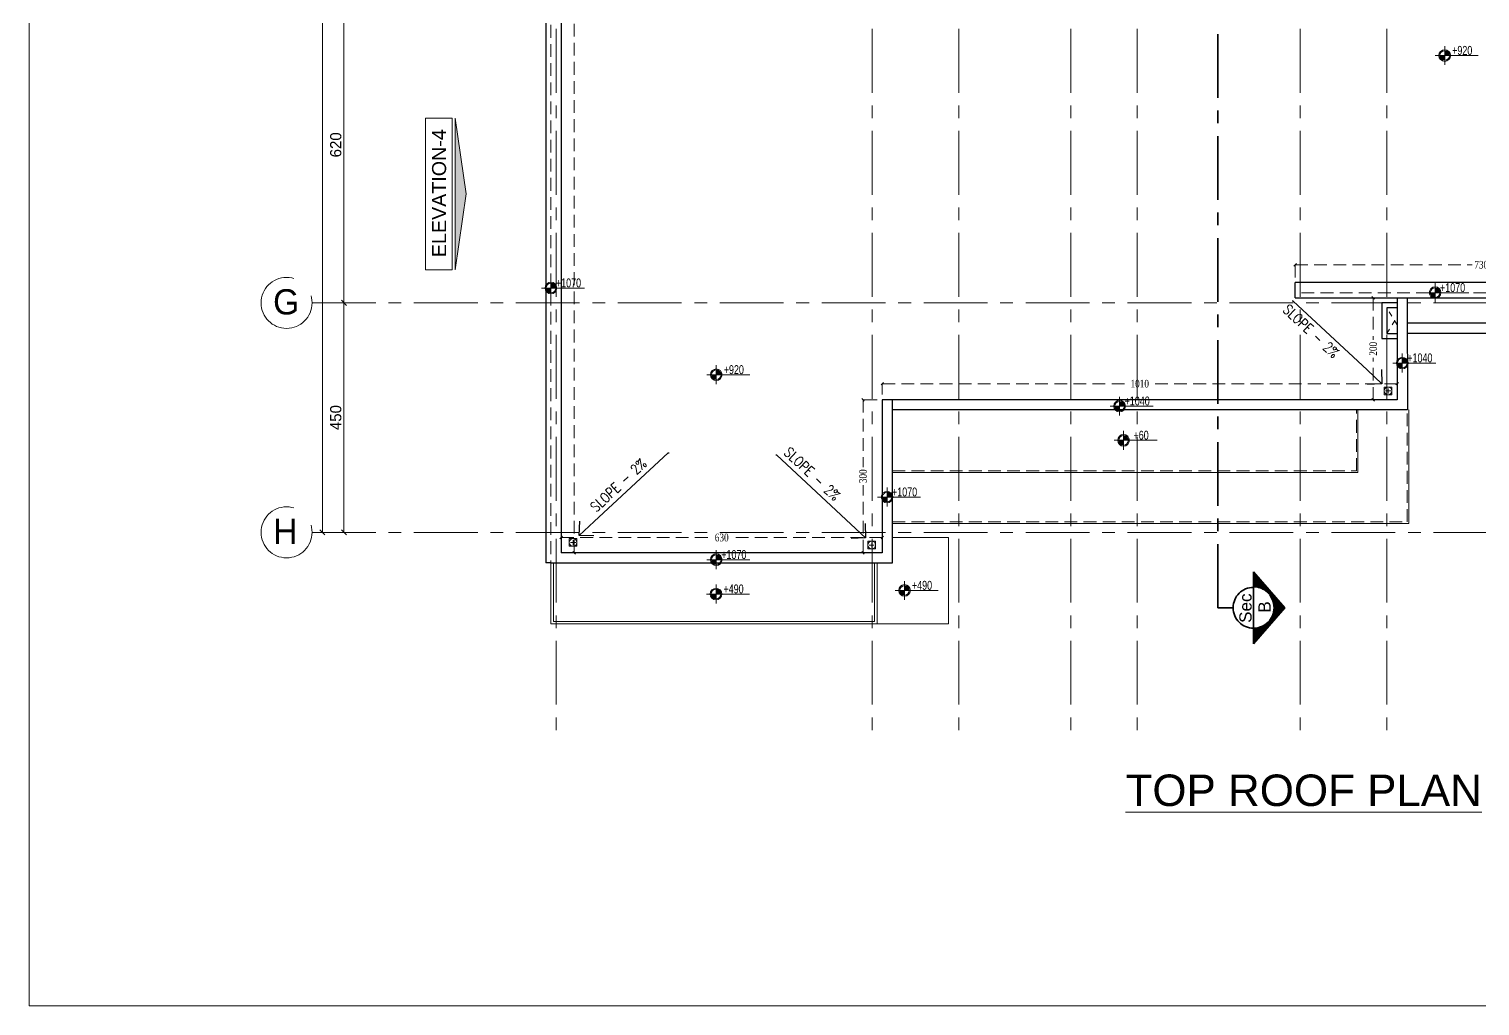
# Model space of a CAD drawing. Header units: inches. Extents: x -114 to 635, y -137 to 57.
# Drawn here: x 201.29 to 229.76, y -2.31 to 16.85 of the extents above; entities that cross this region are included whole.
import ezdxf
from ezdxf import colors
from ezdxf.entities.mleader import LeaderData, LeaderLine
from ezdxf.enums import TextEntityAlignment as Align
from ezdxf.math import Vec2, Vec3

# ---------------------------------------------------------------- set-up
doc = ezdxf.new("R2010")
doc.units = ezdxf.units.IN
doc.header["$MEASUREMENT"] = 0
doc.header["$PDMODE"] = 98
for name, pattern in [('( Hidden )', [0.375, 0.25, -0.125]), ('CENTER', [2, 1.25, -0.25, 0.25, -0.25]), ('CENTERX2', [4, 2.5, -0.5, 0.5, -0.5]), ('DASHED2', [0.375, 0.25, -0.125]), ('HIDDEN', [0.375, 0.25, -0.125]), ('VILLA AXIS$0$CENTER', [2, 1.25, -0.25, 0.25, -0.25])]:
    doc.linetypes.add(name, pattern=pattern)
doc.layers.get('0').update_dxf_attribs({"lineweight": 5})
doc.layers.get('Defpoints').update_dxf_attribs({"lineweight": 5})
for name, color, linetype, lineweight in [('A-ELEVATION TAG', 230, 'Continuous', 5), ('A-SECTION LINE', 230, 'Continuous', 35), ('A-SECTION TAG', 230, 'Continuous', 5), ('ARCHES', 1, 'HIDDEN', 5), ('AXIS DIMENSION', 8, 'Continuous', 5), ('BORDER A2', 7, 'Continuous', 50), ('DETAILS DIMENSION', 15, 'Continuous', 5), ('E-AX', 9, '( Hidden )', 0), ('HANDRAIL', 31, 'Continuous', 5), ('HATCH', 15, 'Continuous', 0), ('HIDDEN', 237, 'HIDDEN', 0), ('LEVEL SYMBOL', 8, 'Continuous', 5), ('MARKER', 8, 'Continuous', 5), ('ROOF LINE 2', 244, 'Continuous', 25), ('ROOF LINE 3', 242, 'Continuous', 15), ('SLOPE DIRECTION', 1, 'Continuous', 5), ('STAIR', 1, 'Continuous', 5)]:
    doc.layers.add(name, color=color, linetype=linetype, lineweight=lineweight)
doc.layers.add('AXIES', color=7, linetype='CENTER', lineweight=0, true_color=0x949596)
doc.styles.add('002-F.FLOOR PLAN$0$xref plans$0$ATTRIBUTE', font='BKANT.TTF')
doc.styles.add('A0$0$002-F.FLOOR PLAN$0$xref plans$0$ATTRIBUTE', font='BKANT.TTF')
doc.styles.add('Arial', font='arial.ttf')
doc.styles.add('MAIN', font='')
doc.styles.add('ROMANS-TITLE', font='ROMANS.shx', dxfattribs={"width": 0.8})
doc.styles.add('ST', font='times.ttf', dxfattribs={"width": 0.8})
doc.styles.get("Standard").update_dxf_attribs({"font": 'arial.ttf'})
doc.styles.get('MAIN').set_extended_font_data('Shonar Bangla')
doc.dimstyles.new('MFS-AXIS', dxfattribs={"dimtxt": 0.22, "dimasz": 0.1, "dimexe": 0, "dimexo": 0.15, "dimgap": 0.05, "dimtad": 1, "dimdec": 0, "dimlfac": 100, "dimzin": 0, "dimdsep": 46, "dimtxsty": 'MAIN', "dimblk": 'OBLIQUE', "dimcen": 0.09, "dimclrd": 1, "dimclre": 1, "dimclrt": 2, "dimadec": 0, "dimazin": 0, "dimtfac": 1, "dimtdec": 0, "dimtix": 1, "dimtofl": 0, "dimtmove": 2, "dimatfit": 3, "dimldrblk": 'OBLIQUE', "dimfxl": 0.05, "dimfxlon": 1, "dimtolj": 1, "dimtzin": 0, "dimlwd": -1, "dimarcsym": 1})
doc.dimstyles.new('RASH PLAN', dxfattribs={"dimtxt": 0.15, "dimasz": 0.05, "dimexe": 0, "dimexo": 0.1, "dimgap": 0.05, "dimtad": 0, "dimdec": 0, "dimlfac": 100, "dimzin": 0, "dimdsep": 46, "dimtxsty": 'ST', "dimblk": 'OBLIQUE', "dimcen": 0.09, "dimclrd": 200, "dimclre": 6, "dimclrt": 1, "dimadec": 0, "dimazin": 0, "dimtfac": 1, "dimtdec": 0, "dimtmove": 1, "dimatfit": 3, "dimldrblk": 'OBLIQUE', "dimfxl": 0, "dimtolj": 1, "dimtzin": 0, "dimlwd": -1, "dimlwe": -1, "dimarcsym": 0})

# ---------------------------------------------------------------- blocks, each defined once
blk = doc.blocks.new('002-F.FLOOR PLAN$0$xref plans$0$LVL-PL')
h = blk.add_hatch(color=256)
h.paths.add_polyline_path([(0, 0.123), (0, 0), (0.123, 0, 0.414214)])
h.paths.add_polyline_path([(0, 0), (-0.123, 0, 0.414214), (0, -0.123)])
for p, q in [((0.2, 0), (-0.242, 0)), ((0, 0.242), (0, -0.242)), ((0, 0), (0.865, 0))]:
    blk.add_line(p, q)
for radius in [0.15, 0.123]:
    blk.add_circle((0, 0), radius)
at = {"style": '002-F.FLOOR PLAN$0$xref plans$0$ATTRIBUTE', "width": 0.75, "flags": 12}
for tag, p in [('LEVEL', (0.517, 0.151)), ('POSITION', (0.517, -0.154))]:
    blk.add_attdef(tag, text='', height=0.2, dxfattribs=at).set_placement(p, align=Align.MIDDLE)
blk = doc.blocks.new('_Oblique')
at = {"color": 0, "lineweight": -2}
blk.add_line((-0.5, -0.5), (0.5, 0.5), dxfattribs=at)
blk = doc.blocks.new('*D815')
at = {"layer": 'Defpoints', "color": 0, "transparency": 16777216}
for p in [(226.131, 12.227), (226.131, 11.88), (233.432, 11.88)]:
    blk.add_point(p, dxfattribs=at)
at = {"layer": 'DETAILS DIMENSION', "color": 6, "transparency": 16777216}
for p, q in [((226.131, 11.98), (226.131, 12.227)), ((233.432, 11.98), (233.432, 12.227))]:
    blk.add_line(p, q, dxfattribs=at)
at = {"layer": 'DETAILS DIMENSION', "color": 200, "linetype": 'DASHED2', "transparency": 16777216}
for p, q in [((226.131, 12.227), (229.605, 12.227)), ((233.432, 12.227), (229.958, 12.227))]:
    blk.add_line(p, q, dxfattribs=at)
at = {"layer": 'DETAILS DIMENSION', "color": 200, "transparency": 16777216, "xscale": 0.05, "yscale": 0.05, "zscale": 0.05, "rotation": 180}
blk.add_blockref('_Oblique', (226.131, 12.227), dxfattribs=at)
at = {"layer": 'DETAILS DIMENSION', "color": 200, "transparency": 16777216, "xscale": 0.05, "yscale": 0.05, "zscale": 0.05}
blk.add_blockref('_Oblique', (233.432, 12.227), dxfattribs=at)
at = {"layer": 'DETAILS DIMENSION', "color": 1, "transparency": 16777216, "insert": (229.782, 12.227), "char_height": 0.15, "attachment_point": 5, "style": 'ST'}
blk.add_mtext('\\A1;730', dxfattribs=at)
blk = doc.blocks.new('*D821')
at = {"layer": 'Defpoints', "color": 0, "transparency": 16777216}
for p in [(227.662, 11.58), (228.132, 11.58), (228.133, 9.58)]:
    blk.add_point(p, dxfattribs=at)
at = {"layer": 'DETAILS DIMENSION', "color": 6, "transparency": 16777216}
for p, q in [((228.032, 11.58), (227.662, 11.58)), ((228.033, 9.58), (227.662, 9.58))]:
    blk.add_line(p, q, dxfattribs=at)
at = {"layer": 'DETAILS DIMENSION', "color": 200, "linetype": 'DASHED2', "transparency": 16777216}
for p, q in [((227.662, 11.58), (227.662, 10.758)), ((227.662, 9.58), (227.662, 10.402))]:
    blk.add_line(p, q, dxfattribs=at)
at = {"layer": 'DETAILS DIMENSION', "color": 200, "transparency": 16777216, "xscale": 0.05, "yscale": 0.05, "zscale": 0.05}
for p, rotation in [((227.662, 11.58), 90), ((227.662, 9.58), 270)]:
    blk.add_blockref('_Oblique', p, dxfattribs=dict(at, rotation=rotation))
at = {"layer": 'DETAILS DIMENSION', "color": 1, "transparency": 16777216, "insert": (227.662, 10.58), "char_height": 0.15, "attachment_point": 5, "rotation": 90, "style": 'ST'}
blk.add_mtext('\\A1;200', dxfattribs=at)
blk = doc.blocks.new('*D822')
at = {"layer": 'Defpoints', "color": 0, "transparency": 16777216}
for p in [(218.033, 9.895), (218.033, 9.58), (228.133, 9.58)]:
    blk.add_point(p, dxfattribs=at)
at = {"layer": 'DETAILS DIMENSION', "color": 6, "transparency": 16777216}
for p, q in [((218.033, 9.68), (218.033, 9.895)), ((228.133, 9.68), (228.133, 9.895))]:
    blk.add_line(p, q, dxfattribs=at)
at = {"layer": 'DETAILS DIMENSION', "color": 200, "linetype": 'DASHED2', "transparency": 16777216}
for p, q in [((218.033, 9.895), (222.869, 9.895)), ((228.133, 9.895), (223.297, 9.895))]:
    blk.add_line(p, q, dxfattribs=at)
at = {"layer": 'DETAILS DIMENSION', "color": 200, "transparency": 16777216, "xscale": 0.05, "yscale": 0.05, "zscale": 0.05, "rotation": 180}
blk.add_blockref('_Oblique', (218.033, 9.895), dxfattribs=at)
at = {"layer": 'DETAILS DIMENSION', "color": 200, "transparency": 16777216, "xscale": 0.05, "yscale": 0.05, "zscale": 0.05}
blk.add_blockref('_Oblique', (228.133, 9.895), dxfattribs=at)
at = {"layer": 'DETAILS DIMENSION', "color": 1, "transparency": 16777216, "insert": (223.083, 9.895), "char_height": 0.15, "attachment_point": 5, "style": 'ST'}
blk.add_mtext('\\A1;1010', dxfattribs=at)
blk = doc.blocks.new('*D823')
at = {"layer": 'Defpoints', "color": 0, "transparency": 16777216}
for p in [(218.033, 9.58), (217.655, 6.58), (218.033, 6.58)]:
    blk.add_point(p, dxfattribs=at)
at = {"layer": 'DETAILS DIMENSION', "color": 6, "transparency": 16777216}
for p, q in [((217.933, 9.58), (217.655, 9.58)), ((217.933, 6.58), (217.655, 6.58))]:
    blk.add_line(p, q, dxfattribs=at)
at = {"layer": 'DETAILS DIMENSION', "color": 200, "linetype": 'DASHED2', "transparency": 16777216}
for p, q in [((217.655, 9.58), (217.655, 8.256)), ((217.655, 6.58), (217.655, 7.904))]:
    blk.add_line(p, q, dxfattribs=at)
at = {"layer": 'DETAILS DIMENSION', "color": 200, "transparency": 16777216, "xscale": 0.05, "yscale": 0.05, "zscale": 0.05}
for p, rotation in [((217.655, 9.58), 90), ((217.655, 6.58), 270)]:
    blk.add_blockref('_Oblique', p, dxfattribs=dict(at, rotation=rotation))
at = {"layer": 'DETAILS DIMENSION', "color": 1, "transparency": 16777216, "insert": (217.655, 8.08), "char_height": 0.15, "attachment_point": 5, "rotation": 90, "style": 'ST'}
blk.add_mtext('\\A1;300', dxfattribs=at)
blk = doc.blocks.new('*D824')
at = {"layer": 'Defpoints', "color": 0, "transparency": 16777216}
for p in [(211.733, 6.878), (211.733, 6.58), (218.033, 6.58)]:
    blk.add_point(p, dxfattribs=at)
at = {"layer": 'DETAILS DIMENSION', "color": 6, "transparency": 16777216}
for p, q in [((211.733, 6.68), (211.733, 6.878)), ((218.033, 6.68), (218.033, 6.878))]:
    blk.add_line(p, q, dxfattribs=at)
at = {"layer": 'DETAILS DIMENSION', "color": 200, "linetype": 'DASHED2', "transparency": 16777216}
for p, q in [((211.733, 6.878), (214.707, 6.878)), ((218.033, 6.878), (215.059, 6.878))]:
    blk.add_line(p, q, dxfattribs=at)
at = {"layer": 'DETAILS DIMENSION', "color": 200, "transparency": 16777216, "xscale": 0.05, "yscale": 0.05, "zscale": 0.05, "rotation": 180}
blk.add_blockref('_Oblique', (211.733, 6.878), dxfattribs=at)
at = {"layer": 'DETAILS DIMENSION', "color": 200, "transparency": 16777216, "xscale": 0.05, "yscale": 0.05, "zscale": 0.05}
blk.add_blockref('_Oblique', (218.033, 6.878), dxfattribs=at)
at = {"layer": 'DETAILS DIMENSION', "color": 1, "transparency": 16777216, "insert": (214.883, 6.878), "char_height": 0.15, "attachment_point": 5, "style": 'ST'}
blk.add_mtext('\\A1;630', dxfattribs=at)
blk = doc.blocks.new('*D816')
at = {"layer": 'Defpoints', "color": 0, "transparency": 16777216}
for p in [(211.733, 30.98), (211.987, 30.98), (211.733, 6.58)]:
    blk.add_point(p, dxfattribs=at)
at = {"layer": 'DETAILS DIMENSION', "color": 6, "transparency": 16777216}
for p, q in [((211.833, 30.98), (211.987, 30.98)), ((211.833, 6.58), (211.987, 6.58))]:
    blk.add_line(p, q, dxfattribs=at)
at = {"layer": 'DETAILS DIMENSION', "color": 200, "linetype": 'DASHED2', "transparency": 16777216}
for p, q in [((211.987, 30.98), (211.987, 19.002)), ((211.987, 6.58), (211.987, 18.558))]:
    blk.add_line(p, q, dxfattribs=at)
at = {"layer": 'DETAILS DIMENSION', "color": 200, "transparency": 16777216, "xscale": 0.05, "yscale": 0.05, "zscale": 0.05}
for p, rotation in [((211.987, 30.98), 90), ((211.987, 6.58), 270)]:
    blk.add_blockref('_Oblique', p, dxfattribs=dict(at, rotation=rotation))
at = {"layer": 'DETAILS DIMENSION', "color": 1, "transparency": 16777216, "insert": (211.987, 18.78), "char_height": 0.15, "attachment_point": 5, "rotation": 90, "style": 'ST'}
blk.add_mtext('\\A1;2440', dxfattribs=at)
blk = doc.blocks.new('Slope')
at = {"layer": 'LEVEL SYMBOL', "ltscale": 800, "style": 'ROMANS-TITLE', "width": 0.8}
blk.add_attdef('SLOPE', (-409, -521), '', height=200, rotation=43.0588, dxfattribs=at)
blk = doc.blocks.new('_Open90')
at = {"color": 0, "linetype": 'ByBlock', "lineweight": -2}
for p, q in [((0, 0), (-1, 0)), ((-0.5, 0.5), (0, 0)), ((0, 0), (-0.5, -0.5))]:
    blk.add_line(p, q, dxfattribs=at)
blk = doc.blocks.new('*D1392')
at = {"layer": 'AXIS DIMENSION', "color": 17, "linetype": 'Continuous', "transparency": 16777216}
blk.add_line((20.919, -595.378), (20.919, -601.577), dxfattribs=at)
at = {"layer": 'Defpoints', "color": 0, "transparency": 16777216}
for p in [(20.938, -595.378), (20.919, -601.577), (20.919, -601.577)]:
    blk.add_point(p, dxfattribs=at)
at = {"layer": 'AXIS DIMENSION', "color": 17, "transparency": 16777216, "xscale": 0.1, "yscale": 0.1, "zscale": 0.1}
for p, rotation in [((20.919, -595.378), 90), ((20.919, -601.577), 270)]:
    blk.add_blockref('_Oblique', p, dxfattribs=dict(at, rotation=rotation))
at = {"layer": 'AXIS DIMENSION', "color": 3, "transparency": 16777216, "insert": (20.759, -598.478), "char_height": 0.22, "attachment_point": 5, "rotation": 90, "style": 'MAIN'}
blk.add_mtext('\\A1;620', dxfattribs=at)
blk = doc.blocks.new('*D1393')
at = {"layer": 'AXIS DIMENSION', "color": 17, "linetype": 'Continuous', "transparency": 16777216}
blk.add_line((20.919, -601.577), (20.919, -606.077), dxfattribs=at)
at = {"layer": 'Defpoints', "color": 0, "transparency": 16777216}
for p in [(20.919, -601.577), (20.919, -606.077), (20.938, -606.077)]:
    blk.add_point(p, dxfattribs=at)
at = {"layer": 'AXIS DIMENSION', "color": 17, "transparency": 16777216, "xscale": 0.1, "yscale": 0.1, "zscale": 0.1}
for p, rotation in [((20.919, -601.577), 90), ((20.919, -606.077), 270)]:
    blk.add_blockref('_Oblique', p, dxfattribs=dict(at, rotation=rotation))
at = {"layer": 'AXIS DIMENSION', "color": 3, "transparency": 16777216, "insert": (20.759, -603.827), "char_height": 0.22, "attachment_point": 5, "rotation": 90, "style": 'MAIN'}
blk.add_mtext('\\A1;450', dxfattribs=at)
blk = doc.blocks.new('*D1388')
at = {"layer": 'AXIS DIMENSION', "color": 1, "linetype": 'Continuous', "lineweight": -2, "transparency": 16777216}
for p, q in [((20.447, -581.977), (20.497, -581.977)), ((20.447, -606.077), (20.497, -606.077))]:
    blk.add_line(p, q, dxfattribs=at)
at = {"layer": 'AXIS DIMENSION', "color": 17, "linetype": 'Continuous', "transparency": 16777216}
blk.add_line((20.497, -581.977), (20.497, -606.077), dxfattribs=at)
at = {"layer": 'Defpoints', "color": 0, "transparency": 16777216}
for p in [(20.293, -581.977), (20.293, -606.077), (20.497, -606.077)]:
    blk.add_point(p, dxfattribs=at)
at = {"layer": 'AXIS DIMENSION', "color": 17, "transparency": 16777216, "xscale": 0.1, "yscale": 0.1, "zscale": 0.1}
for p, rotation in [((20.497, -581.977), 90), ((20.497, -606.077), 270)]:
    blk.add_blockref('_Oblique', p, dxfattribs=dict(at, rotation=rotation))
at = {"layer": 'AXIS DIMENSION', "color": 3, "transparency": 16777216, "insert": (20.337, -594.424), "char_height": 0.22, "attachment_point": 5, "rotation": 90, "style": 'MAIN'}
blk.add_mtext('\\A1;2410', dxfattribs=at)
blk = doc.blocks.new('DASLASDLASLDASLASDLASLQWELQWELQWELQWELQ')
at = {"layer": 'AXIES', "linetype": 'CENTERX2', "ltscale": 0.5}
for p, q in [((25.079, -578.206), (25.079, -610.174)), ((31.279, -578.206), (31.279, -610.174)), ((32.979, -578.206), (32.979, -610.174)), ((35.178, -578.206), (35.178, -610.174)), ((36.479, -578.206), (36.479, -610.174)), ((39.678, -578.206), (39.678, -610.174)), ((41.379, -578.206), (41.379, -610.174)), ((20.293, -601.577), (52.683, -601.577)), ((20.293, -606.077), (52.683, -606.077))]:
    blk.add_line(p, q, dxfattribs=at)
at = {"layer": 'AXIES', "linetype": 'CENTERX2'}
for centre in [(19.793, -601.577), (19.793, -606.077)]:
    blk.add_circle(centre, 0.5, dxfattribs=at)
at = {"layer": 'AXIES', "linetype": 'CENTERX2', "style": 'A0$0$002-F.FLOOR PLAN$0$xref plans$0$ATTRIBUTE'}
for s, p in [('G', (19.529, -601.804)), ('H', (19.529, -606.304))]:
    blk.add_text(s, height=0.495, dxfattribs=at).set_placement(p)
at = {"layer": 'AXIS DIMENSION'}
dim = blk.add_linear_dim(base=(20.497, -606.077), p1=(20.293, -581.977), p2=(20.293, -606.077), angle=90, dimstyle='MFS-AXIS', override={"dimclrd": 17, "dimclrt": 3}, dxfattribs=at)
dim.commit()
dim.dimension.update_dxf_attribs({"geometry": '*D1388', "text_midpoint": (20.337, -594.424), "dimtype": 128})
for base, p1, p2, picture, middle in [((20.919, -601.577), (20.938, -595.378), (20.919, -601.577), '*D1392', (20.759, -598.478)), ((20.919, -606.077), (20.919, -601.577), (20.938, -606.077), '*D1393', (20.759, -603.827))]:
    dim = blk.add_linear_dim(base=base, p1=p1, p2=p2, angle=90, dimstyle='MFS-AXIS', override={"dimclrd": 17, "dimclrt": 3}, dxfattribs=at)
    dim.commit()
    dim.dimension.update_dxf_attribs({"geometry": picture, "text_midpoint": middle})

msp = doc.modelspace()

# ---------------------------------------------------------------- hatches: boundary and pattern name
at = {"layer": 'A-ELEVATION TAG'}
msp.add_hatch(color=256, dxfattribs=at).paths.add_polyline_path([(209.87, 13.616), (209.657, 12.13), (209.657, 15.101)])
at = {"layer": 'HATCH'}
h = msp.add_hatch(dxfattribs=at)
h.set_pattern_fill('ANSI37', color=256, scale=0.125165, angle=2115, style=0)
h.set_pattern_definition([(360, (209.191075, 61.527136), (1e-16, 0.015645583), []), (90, (209.191075, 61.527136), (-0.015645583, 1e-16), [])])
h.paths.add_polyline_path([(225.93, 5.501), (225.312, 4.795), (225.312, 5.1, 0.002362), (225.316, 5.1, 1), (225.316, 5.901, 0.002362), (225.312, 5.901), (225.312, 6.206)])

# ---------------------------------------------------------------- linework, layer by layer
at = {"layer": 'A-ELEVATION TAG'}
msp.add_line((209.657, 12.13), (209.657, 15.101), dxfattribs=at)
msp.add_lwpolyline([(209.071, 12.13), (209.071, 15.101), (209.595, 15.101), (209.595, 12.13)], close=True, dxfattribs=at)
msp.add_lwpolyline([(209.657, 12.13), (209.87, 13.616), (209.657, 15.101)], dxfattribs=at)
at = {"layer": 'A-SECTION LINE', "linetype": 'VILLA AXIS$0$CENTER'}
msp.add_line((224.615, 5.501), (224.915, 5.501), dxfattribs=at)
msp.add_lwpolyline([(224.615, 5.501), (224.615, 32.848)], dxfattribs=at)
at = {"layer": 'A-SECTION LINE', "linetype": 'VILLA AXIS$0$CENTER', "ltscale": 1.5}
msp.add_lwpolyline([(225.93, 5.501), (225.312, 4.795), (225.312, 6.206)], close=True, dxfattribs=at)
msp.add_circle((225.316, 5.501), 0.401, dxfattribs=at)
at = {"layer": 'ARCHES', "ltscale": 0.3}
for p, q in [((228.132, 11.047), (227.932, 11.38)), ((227.932, 10.88), (228.132, 11.212))]:
    msp.add_line(p, q, dxfattribs=at)
at = {"layer": 'BORDER A2', "lineweight": 5}
msp.add_lwpolyline([(201.294, -2.308), (246.894, -2.308), (246.894, 37.892), (201.294, 37.892)], close=True, dxfattribs=at)
at = {"layer": 'HANDRAIL', "flags": 128}
for points in [[(217.932, 6.38), (217.932, 5.184), (211.532, 5.184), (211.532, 6.38)], [(217.882, 6.38), (217.882, 5.234), (211.582, 5.234), (211.582, 6.38)]]:
    msp.add_lwpolyline(points, dxfattribs=at)
at = {"layer": 'HIDDEN'}
msp.add_line((233.632, 11.68), (226.131, 11.68), dxfattribs=at)
msp.add_lwpolyline([(211.533, 31.18), (211.533, 6.38)], dxfattribs=at)
at = {"layer": 'MARKER', "linetype": 'Continuous', "ltscale": 10}
for p, q in [((227.881, 9.679), (227.881, 9.829)), ((227.881, 9.829), (228.031, 9.829)), ((228.031, 9.679), (227.881, 9.679)), ((228.031, 9.829), (228.031, 9.679)), ((212.043, 6.856), (211.893, 6.856)), ((211.893, 6.856), (211.893, 6.706)), ((212.043, 6.706), (212.043, 6.856)), ((211.893, 6.706), (212.043, 6.706)), ((217.751, 6.656), (217.751, 6.806)), ((217.751, 6.806), (217.901, 6.806)), ((217.901, 6.656), (217.751, 6.656)), ((217.901, 6.806), (217.901, 6.656))]:
    msp.add_line(p, q, dxfattribs=at)
at = {"layer": 'MARKER', "linetype": 'Continuous'}
for p, q in [((228.006, 9.754), (227.906, 9.754)), ((227.956, 9.704), (227.956, 9.804)), ((211.968, 6.731), (211.968, 6.831)), ((211.918, 6.781), (212.018, 6.781)), ((217.876, 6.731), (217.776, 6.731)), ((217.826, 6.681), (217.826, 6.781))]:
    msp.add_line(p, q, dxfattribs=at)
at = {"layer": 'MARKER', "linetype": 'Continuous', "ltscale": 10}
for centre in [(227.956, 9.754), (211.968, 6.781), (217.826, 6.731)]:
    msp.add_circle(centre, 0.075, dxfattribs=at)
at = {"layer": 'ROOF LINE 2'}
for p, q in [((233.432, 11.88), (226.131, 11.88)), ((226.131, 11.58), (226.131, 11.88)), ((234.032, 10.88), (228.333, 10.88)), ((211.532, 6.38), (211.433, 6.38))]:
    msp.add_line(p, q, dxfattribs=at)
for points in [[(219.782, 31.28), (211.433, 31.28), (211.433, 6.38)], [(226.131, 11.58), (233.732, 11.58), (233.732, 17.879), (231.732, 17.879), (231.732, 23.68), (234.332, 23.68), (234.332, 31.28), (219.782, 31.28)], [(211.733, 30.98), (211.733, 6.58)], [(228.332, 11.58), (228.333, 9.38), (218.233, 9.38)], [(228.132, 11.58), (228.133, 9.58), (218.233, 9.58)], [(228.132, 11.48), (227.832, 11.48), (227.832, 10.78), (228.132, 10.78)], [(228.132, 11.38), (227.932, 11.38), (227.932, 10.88), (228.132, 10.88)], [(233.832, 11.08), (228.332, 11.08)], [(211.533, 6.38), (218.233, 6.38), (218.233, 9.58)], [(218.233, 9.58), (218.033, 9.58), (218.033, 6.58), (211.733, 6.58)]]:
    msp.add_lwpolyline(points, dxfattribs=at)
at = {"layer": 'ROOF LINE 3', "flags": 128}
for points in [[(217.932, 5.184), (219.333, 5.184), (219.333, 6.88)], [(219.333, 6.88), (218.233, 6.88)]]:
    msp.add_lwpolyline(points, dxfattribs=at)
at = {"layer": 'STAIR', "linetype": 'Continuous'}
for points in [[(218.233, 8.154), (227.362, 8.154), (227.362, 9.38)], [(218.233, 7.154), (228.362, 7.154), (228.362, 9.38)]]:
    msp.add_lwpolyline(points, dxfattribs=at)
at = {"layer": 'STAIR', "linetype": '( Hidden )'}
for points in [[(218.233, 8.184), (227.332, 8.184), (227.332, 9.38)], [(218.233, 7.184), (228.332, 7.184), (228.332, 9.38)]]:
    msp.add_lwpolyline(points, dxfattribs=at)

# ---------------------------------------------------------------- block references
at = {"layer": 'E-AX'}
msp.add_blockref('DASLASDLASLDASLASDLASLQWELQWELQWELQWELQ', (186.553, 613.057), dxfattribs=at)
at = {"layer": 'LEVEL SYMBOL', "linetype": 'Continuous', "lineweight": 0}
ref = msp.add_blockref('002-F.FLOOR PLAN$0$xref plans$0$LVL-PL', (229.065, 16.331), dxfattribs=dict(at, xscale=0.7620000000000069, yscale=0.7620000000000069, zscale=0.7620000000000069))
ref.add_attrib('LEVEL', '+920', dxfattribs={"layer": '0', "lineweight": 5, "height": 0.175, "rotation": 360, "style": '002-F.FLOOR PLAN$0$xref plans$0$ATTRIBUTE', "width": 0.75}).set_placement((229.409, 16.431), align=Align.MIDDLE)
ref = msp.add_blockref('002-F.FLOOR PLAN$0$xref plans$0$LVL-PL', (211.533, 11.771), dxfattribs=dict(at, xscale=0.7620000000000069, yscale=0.7620000000000069, zscale=0.7620000000000069))
ref.add_attrib('LEVEL', '+1070', dxfattribs={"layer": '0', "lineweight": 5, "height": 0.175, "rotation": 360, "style": '002-F.FLOOR PLAN$0$xref plans$0$ATTRIBUTE', "width": 0.75}).set_placement((211.877, 11.872), align=Align.MIDDLE)
ref = msp.add_blockref('002-F.FLOOR PLAN$0$xref plans$0$LVL-PL', (228.877, 11.68), dxfattribs=dict(at, xscale=0.7620000000000069, yscale=0.7620000000000069, zscale=0.7620000000000069))
ref.add_attrib('LEVEL', '+1070', dxfattribs={"layer": '0', "lineweight": 5, "height": 0.175, "rotation": 360, "style": '002-F.FLOOR PLAN$0$xref plans$0$ATTRIBUTE', "width": 0.75}).set_placement((229.22, 11.78), align=Align.MIDDLE)
ref = msp.add_blockref('002-F.FLOOR PLAN$0$xref plans$0$LVL-PL', (214.776, 10.071), dxfattribs=dict(at, xscale=0.7620000000000069, yscale=0.7620000000000069, zscale=0.7620000000000069))
ref.add_attrib('LEVEL', '+920', dxfattribs={"layer": '0', "lineweight": 5, "height": 0.175, "rotation": 360, "style": '002-F.FLOOR PLAN$0$xref plans$0$ATTRIBUTE', "width": 0.75}).set_placement((215.12, 10.171), align=Align.MIDDLE)
ref = msp.add_blockref('002-F.FLOOR PLAN$0$xref plans$0$LVL-PL', (228.234, 10.3), dxfattribs=dict(at, xscale=0.7620000000000069, yscale=0.7620000000000069, zscale=0.7620000000000069))
ref.add_attrib('LEVEL', '+1040', dxfattribs={"layer": '0', "lineweight": 5, "height": 0.175, "rotation": 360, "style": '002-F.FLOOR PLAN$0$xref plans$0$ATTRIBUTE', "width": 0.75}).set_placement((228.578, 10.401), align=Align.MIDDLE)
ref = msp.add_blockref('002-F.FLOOR PLAN$0$xref plans$0$LVL-PL', (222.688, 9.455), dxfattribs=dict(at, xscale=0.7620000000000069, yscale=0.7620000000000069, zscale=0.7620000000000069))
ref.add_attrib('LEVEL', '+1040', dxfattribs={"layer": '0', "lineweight": 5, "height": 0.175, "rotation": 360, "style": '002-F.FLOOR PLAN$0$xref plans$0$ATTRIBUTE', "width": 0.75}).set_placement((223.032, 9.556), align=Align.MIDDLE)
ref = msp.add_blockref('002-F.FLOOR PLAN$0$xref plans$0$LVL-PL', (222.766, 8.785), dxfattribs=dict(at, xscale=0.7620000000000069, yscale=0.7620000000000069, zscale=0.7620000000000069))
ref.add_attrib('LEVEL', '+60', dxfattribs={"layer": '0', "lineweight": 5, "height": 0.175, "rotation": 360, "style": '002-F.FLOOR PLAN$0$xref plans$0$ATTRIBUTE', "width": 0.75}).set_placement((223.11, 8.885), align=Align.MIDDLE)
ref = msp.add_blockref('002-F.FLOOR PLAN$0$xref plans$0$LVL-PL', (218.126, 7.672), dxfattribs=dict(at, xscale=0.7620000000000069, yscale=0.7620000000000069, zscale=0.7620000000000069))
ref.add_attrib('LEVEL', '+1070', dxfattribs={"layer": '0', "lineweight": 5, "height": 0.175, "rotation": 360, "style": '002-F.FLOOR PLAN$0$xref plans$0$ATTRIBUTE', "width": 0.75}).set_placement((218.47, 7.772), align=Align.MIDDLE)
ref = msp.add_blockref('002-F.FLOOR PLAN$0$xref plans$0$LVL-PL', (214.776, 6.444), dxfattribs=dict(at, xscale=0.7620000000000069, yscale=0.7620000000000069, zscale=0.7620000000000069))
ref.add_attrib('LEVEL', '+1070', dxfattribs={"layer": '0', "lineweight": 5, "height": 0.175, "rotation": 360, "style": '002-F.FLOOR PLAN$0$xref plans$0$ATTRIBUTE', "width": 0.75}).set_placement((215.12, 6.544), align=Align.MIDDLE)
ref = msp.add_blockref('002-F.FLOOR PLAN$0$xref plans$0$LVL-PL', (218.469, 5.841), dxfattribs=dict(at, xscale=0.7620000000000069, yscale=0.7620000000000069, zscale=0.7620000000000069))
ref.add_attrib('LEVEL', '+490', dxfattribs={"layer": '0', "lineweight": 5, "height": 0.175, "rotation": 360, "style": '002-F.FLOOR PLAN$0$xref plans$0$ATTRIBUTE', "width": 0.75}).set_placement((218.812, 5.941), align=Align.MIDDLE)
ref = msp.add_blockref('002-F.FLOOR PLAN$0$xref plans$0$LVL-PL', (214.771, 5.77), dxfattribs=dict(at, xscale=0.7620000000000069, yscale=0.7620000000000069, zscale=0.7620000000000069))
ref.add_attrib('LEVEL', '+490', dxfattribs={"layer": '0', "lineweight": 5, "height": 0.175, "rotation": 360, "style": '002-F.FLOOR PLAN$0$xref plans$0$ATTRIBUTE', "width": 0.75}).set_placement((215.115, 5.87), align=Align.MIDDLE)
at = {"layer": 'SLOPE DIRECTION', "linetype": 'Continuous', "ltscale": 10}
ref = msp.add_blockref('Slope', (226.53, 10.845), dxfattribs=dict(at, xscale=-0.001, yscale=0.001, zscale=0.001, rotation=180))
ref.add_attrib('SLOPE', 'SLOPE - 2%', (225.873, 11.324), dxfattribs={"layer": 'LEVEL SYMBOL', "color": 1, "ltscale": 800, "height": 0.2, "rotation": 316.9412, "style": 'ROMANS-TITLE', "width": 0.8})
ref = msp.add_blockref('Slope', (216.742, 8.045), dxfattribs=dict(at, xscale=-0.001, yscale=0.001, zscale=0.001, rotation=180))
ref.add_attrib('SLOPE', 'SLOPE - 2%', (216.085, 8.524), dxfattribs={"layer": 'LEVEL SYMBOL', "color": 1, "ltscale": 800, "height": 0.2, "rotation": 316.9412, "style": 'ROMANS-TITLE', "width": 0.8})
ref = msp.add_blockref('Slope', (212.938, 7.982), dxfattribs=dict(at, xscale=0.001, yscale=0.001, zscale=0.001, rotation=180))
ref.add_attrib('SLOPE', 'SLOPE - 2%', (212.421, 7.363), dxfattribs={"layer": 'LEVEL SYMBOL', "color": 1, "ltscale": 800, "height": 0.2, "rotation": 43.0588, "style": 'ROMANS-TITLE', "width": 0.8})

# ---------------------------------------------------------------- texts
at = {"layer": 'A-ELEVATION TAG', "style": 'Arial'}
msp.add_text('ELEVATION-4', height=0.27616, rotation=90, dxfattribs=at).set_placement((209.476, 13.631, -0.238), align=Align.CENTER)
msp.add_text('%%UTOP ROOF PLAN', height=0.61699, dxfattribs=at).set_placement((222.804, 1.613))
at = {"layer": 'A-SECTION TAG', "style": 'Arial'}
for s, p in [('Sec', (225.277, 5.204, 0)), ('B', (225.651, 5.405))]:
    msp.add_text(s, height=0.24, rotation=90, dxfattribs=at).set_placement(p)

# ---------------------------------------------------------------- dimensions: what is measured, and where the dimension line sits
at = {"layer": 'DETAILS DIMENSION'}
for base, p1, p2, picture, middle in [((211.987, 30.98), (211.733, 6.58), (211.733, 30.98), '*D816', (211.987, 18.78)), ((227.662, 11.58), (228.133, 9.58), (228.132, 11.58), '*D821', (227.662, 10.58)), ((217.655, 6.58), (218.033, 9.58), (218.033, 6.58), '*D823', (217.655, 8.08))]:
    dim = msp.add_linear_dim(base=base, p1=p1, p2=p2, angle=90, dimstyle='RASH PLAN', dxfattribs=at)
    dim.commit()
    dim.dimension.update_dxf_attribs({"geometry": picture, "text_midpoint": middle})
for base, p1, p2, picture, middle in [((226.131, 12.227), (233.432, 11.88), (226.131, 11.88), '*D815', (229.782, 12.227)), ((218.033, 9.895), (228.133, 9.58), (218.033, 9.58), '*D822', (223.083, 9.895)), ((211.733, 6.878), (218.033, 6.58), (211.733, 6.58), '*D824', (214.883, 6.878))]:
    dim = msp.add_linear_dim(base=base, p1=p1, p2=p2, dimstyle='RASH PLAN', dxfattribs=at)
    dim.commit()
    dim.dimension.update_dxf_attribs({"geometry": picture, "text_midpoint": middle})

# ---------------------------------------------------------------- leaders
at = {"layer": 'SLOPE DIRECTION', "linetype": 'Continuous', "ltscale": 10}
ml = msp.add_multileader_mtext('Standard', dxfattribs=at)
ml.set_content('', color=256)
ml.set_leader_properties(color=1)
ml.set_arrow_properties(name='OPEN90')
ml.build(insert=Vec2(0, 0))
ml.multileader.update_dxf_attribs({"dogleg_length": 0.36, "arrow_head_size": 0.4, "scale": 50})
ctx = ml.context
ctx.base_point, ctx.scale, ctx.char_height, ctx.arrow_head_size, ctx.landing_gap_size, ctx.plane_origin = Vec3(226.066, 11.514), 50, 0.15, 0.4, 0.0045, Vec3(227.835, 9.891)
ctx.text_align_type = 2
notes = []
notes.append((ctx, [(0, (1, 1, 0), (226.093, 11.514), (-1, 0), 0.018, [(0, [(227.835, 9.891)], 0, [])])]))
ctx.mtext.insert, ctx.mtext.alignment, ctx.mtext.flow_direction = Vec3(226.07, 11.589), 3, 5
ml = msp.add_multileader_mtext('Standard', dxfattribs=at)
ml.set_content('', color=256)
ml.set_leader_properties(color=1)
ml.set_arrow_properties(name='OPEN90')
ml.build(insert=Vec2(0, 0))
ml.multileader.update_dxf_attribs({"dogleg_length": 0.36, "arrow_head_size": 0.4, "scale": 50})
ctx = ml.context
ctx.base_point, ctx.scale, ctx.char_height, ctx.arrow_head_size, ctx.landing_gap_size, ctx.plane_origin = Vec3(213.849, 8.542), 50, 0.15, 0.4, 0.0045, Vec3(212.089, 6.919)
notes.append((ctx, [(0, (1, 1, 0), (213.831, 8.542), (1, 0), 0.018, [(0, [(212.089, 6.919)], 0, [])])]))
ctx.mtext.insert, ctx.mtext.flow_direction = Vec3(213.853, 8.617), 5
ml = msp.add_multileader_mtext('Standard', dxfattribs=at)
ml.set_content('', color=256)
ml.set_leader_properties(color=1)
ml.set_arrow_properties(name='OPEN90')
ml.build(insert=Vec2(0, 0))
ml.multileader.update_dxf_attribs({"dogleg_length": 0.36, "arrow_head_size": 0.4, "scale": 50})
ctx = ml.context
ctx.base_point, ctx.scale, ctx.char_height, ctx.arrow_head_size, ctx.landing_gap_size, ctx.plane_origin = Vec3(215.937, 8.492), 50, 0.15, 0.4, 0.0045, Vec3(217.705, 6.869)
ctx.text_align_type = 2
notes.append((ctx, [(0, (1, 1, 0), (215.964, 8.492), (-1, 0), 0.018, [(0, [(217.705, 6.869)], 0, [])])]))
ctx.mtext.insert, ctx.mtext.alignment, ctx.mtext.flow_direction = Vec3(215.941, 8.567), 3, 5
for ctx, leaders in notes:
    for number, flags, end, landing, length, lines in leaders:
        leader = LeaderData()
        leader.index, (leader.has_last_leader_line, leader.has_dogleg_vector, leader.attachment_direction) = number, flags
        leader.last_leader_point, leader.dogleg_vector, leader.dogleg_length = Vec3(end), Vec3(landing), length
        for number, points, colour, breaks in lines:
            line = LeaderLine()
            line.index, line.vertices, line.color, line.breaks = number, Vec3.list(points), colors.encode_raw_color(colour), breaks
            leader.lines.append(line)
        ctx.leaders.append(leader)

doc.saveas('drawing.dxf')
